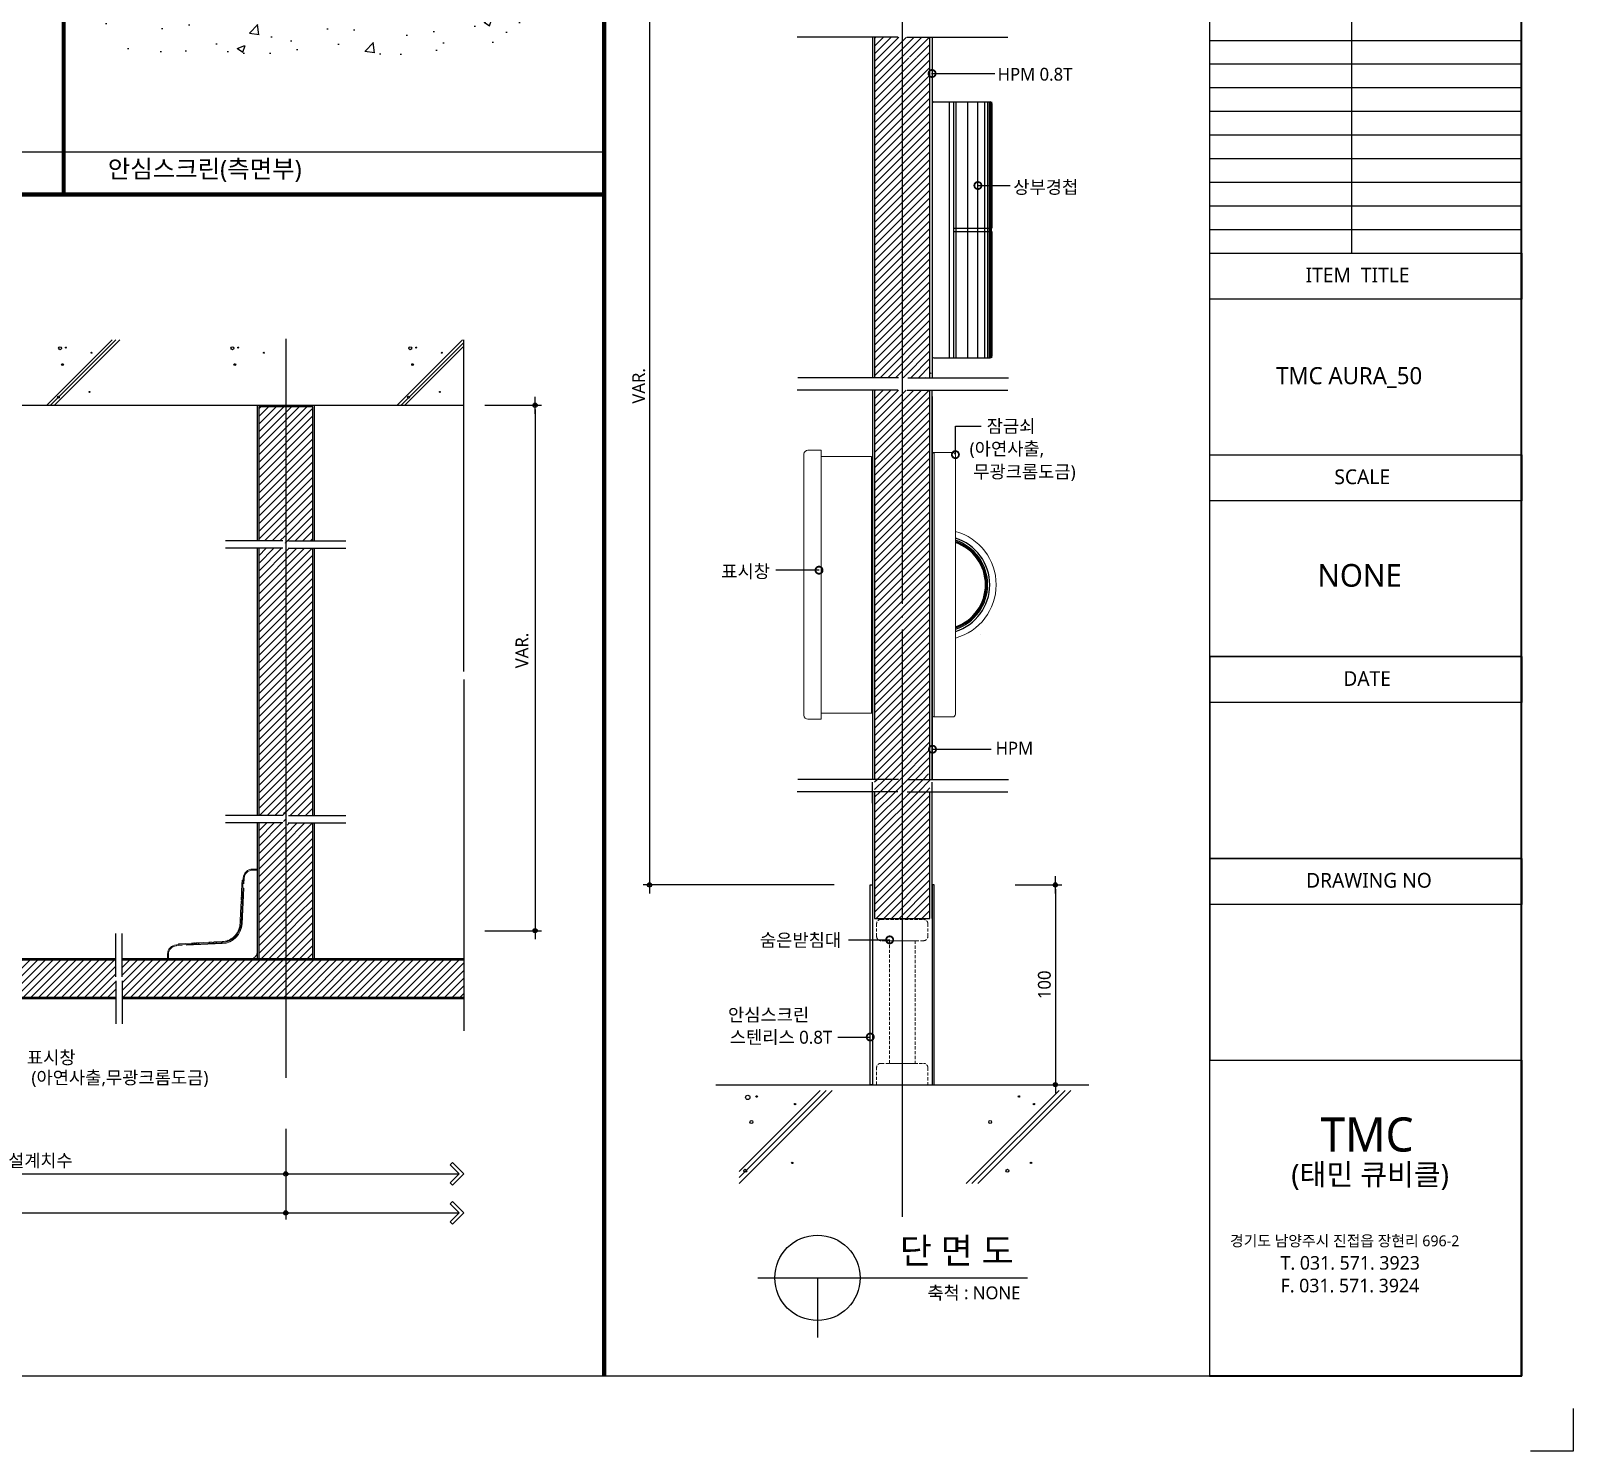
# Model space of a CAD drawing. Extents: x -256 to 8104, y -176 to 5714.
# Drawn here: x 4488 to 8104, y -176 to 3153 of the extents above; entities that cross this region are included whole.
import ezdxf
from ezdxf.enums import TextEntityAlignment as Align

# ---------------------------------------------------------------- set-up
doc = ezdxf.new("R2010")
doc.units = 0
doc.header["$LTSCALE"] = 30
doc.linetypes.add('CEN', pattern=[62, 60, -1, 0, -1])
doc.linetypes.add('HIDDEN', pattern=[0.375, 0.25, -0.125])
doc.layers.get('0').update_dxf_attribs({"linetype": 'CONTINUOUS'})
doc.layers.get('DEFPOINTS').update_dxf_attribs({"linetype": 'CONTINUOUS'})
for name, color, linetype in [('C', 2, 'CONTINUOUS'), ('curior-0Line', 252, 'CONTINUOUS'), ('DIM', 7, 'CONTINUOUS'), ('HAT', 8, 'CONTINUOUS'), ('HID', 9, 'HIDDEN'), ('TIT', 3, 'CONTINUOUS'), ('경첩', 4, 'CONTINUOUS'), ('문자', 3, 'CONTINUOUS'), ('부자재', 4, 'CONTINUOUS'), ('잠금쇠(회전형)', 4, 'CONTINUOUS'), ('중심선', 1, 'CEN'), ('치수', 1, 'CONTINUOUS'), ('판넬', 2, 'CONTINUOUS'), ('해치', 8, 'CONTINUOUS')]:
    doc.layers.add(name, color=color, linetype=linetype)
doc.styles.add('돋움', font='malgun.ttf')
doc.dimstyles.new('10', dxfattribs={"dimscale": 10, "dimtxt": 3, "dimasz": 1, "dimexe": 1.5, "dimexo": 2, "dimgap": 1, "dimtad": 1, "dimdec": 0, "dimlunit": 6, "dimtxsty": '돋움', "dimblk": 'DIMDOT', "dimcen": -1, "dimdle": 1.5, "dimclrt": 3, "dimazin": 3, "dimtfac": 1, "dimtdec": 0, "dimtix": 1, "dimtmove": 2, "dimatfit": 3, "dimldrblk": 'DIMDOT', "dimarcsym": 0})
pattern_1 = [(45, (90000, -14000), (-8.980256, 8.980256), [])]

# ---------------------------------------------------------------- blocks, each defined once
blk = doc.blocks.new('DIMDOT')
at = {"linetype": 'Continuous'}
blk.add_line((-2, 0), (2, 0), dxfattribs=at)
for radius in [0.5, 0.25]:
    blk.add_circle((0, 0), radius, dxfattribs=at)
blk = doc.blocks.new('*D1350')
at = {"layer": 'DEFPOINTS', "color": 0}
for p in [(98653.4, -13224.5), (103407.3, -13224.5), (103407.3, -13441.7)]:
    blk.add_point(p, dxfattribs=at)
at = {"layer": 'DIM', "color": 0, "lineweight": -2, "ltscale": 10}
for p, q in [((98653.4, -13244.5), (98653.4, -13456.7)), ((103407.3, -13244.5), (103407.3, -13456.7)), ((98663.4, -13441.7), (103397.3, -13441.7))]:
    blk.add_line(p, q, dxfattribs=at)
at = {"layer": 'DIM', "color": 0, "lineweight": -2, "xscale": 10, "yscale": 10, "zscale": 10, "rotation": 180}
blk.add_blockref('DIMDOT', (98653.4, -13441.7), dxfattribs=at)
at = {"layer": 'DIM', "color": 0, "lineweight": -2, "xscale": 10, "yscale": 10, "zscale": 10}
blk.add_blockref('DIMDOT', (103407.3, -13441.7), dxfattribs=at)
at = {"layer": 'DIM', "color": 3, "insert": (101030.4, -13412), "char_height": 30, "attachment_point": 5, "style": '돋움'}
blk.add_mtext('설계치수', dxfattribs=at)
blk = doc.blocks.new('*D1351')
at = {"layer": 'DEFPOINTS', "color": 0}
for p in [(102256.5, -13224.5), (103407.3, -13224.5), (103407.3, -13350.2)]:
    blk.add_point(p, dxfattribs=at)
at = {"layer": 'DIM', "color": 0, "lineweight": -2, "ltscale": 10}
for p, q in [((102256.5, -13244.5), (102256.5, -13365.2)), ((103407.3, -13244.5), (103407.3, -13365.2)), ((102266.5, -13350.2), (103397.3, -13350.2))]:
    blk.add_line(p, q, dxfattribs=at)
at = {"layer": 'DIM', "color": 0, "lineweight": -2, "xscale": 10, "yscale": 10, "zscale": 10, "rotation": 180}
blk.add_blockref('DIMDOT', (102256.5, -13350.2), dxfattribs=at)
at = {"layer": 'DIM', "color": 0, "lineweight": -2, "xscale": 10, "yscale": 10, "zscale": 10}
blk.add_blockref('DIMDOT', (103407.3, -13350.2), dxfattribs=at)
at = {"layer": 'DIM', "color": 3, "insert": (102831.9, -13320.5), "char_height": 30, "attachment_point": 5, "style": '돋움'}
blk.add_mtext('설계치수', dxfattribs=at)
blk = doc.blocks.new('*D1353')
at = {"layer": 'DEFPOINTS', "color": 0}
for p in [(103854.1, -11548.8), (103854.1, -12780.2), (103992, -12780.2)]:
    blk.add_point(p, dxfattribs=at)
at = {"layer": 'DIM', "color": 0, "lineweight": -2, "ltscale": 10}
for p, q in [((103874.1, -11548.8), (104007, -11548.8)), ((103992, -11558.8), (103992, -12770.2)), ((103874.1, -12780.2), (104007, -12780.2))]:
    blk.add_line(p, q, dxfattribs=at)
at = {"layer": 'DIM', "color": 0, "lineweight": -2, "xscale": 10, "yscale": 10, "zscale": 10}
for p, rotation in [((103992, -11548.8), 90), ((103992, -12780.2), 270)]:
    blk.add_blockref('DIMDOT', p, dxfattribs=dict(at, rotation=rotation))
at = {"layer": 'DIM', "color": 3, "insert": (103961.2, -12123.6), "char_height": 30, "attachment_point": 5, "rotation": 90, "style": '돋움'}
blk.add_mtext('VAR.', dxfattribs=at)
blk = doc.blocks.new('A$C06B31977')
for p, q in [((1.26, 11.06), (1.26, 21.17)), ((1.26, 10.11), (1.26, 0))]:
    blk.add_line(p, q)
blk = doc.blocks.new('A$C13EB2441')
for p, q in [((0.84, 7.37), (0.84, 14.11)), ((0.84, 6.74), (0.84, 0))]:
    blk.add_line(p, q)
blk = doc.blocks.new('*D1362')
at = {"layer": 'DEFPOINTS', "color": 0}
for p in [(104712.9, -10333.9), (104260.1, -12672.9), (104712.9, -12672.9)]:
    blk.add_point(p, dxfattribs=at)
at = {"layer": 'DIM', "color": 0, "lineweight": -2, "ltscale": 10}
for p, q in [((104692.9, -10333.9), (104245.1, -10333.9)), ((104260.1, -10343.9), (104260.1, -12662.9)), ((104692.9, -12672.9), (104245.1, -12672.9))]:
    blk.add_line(p, q, dxfattribs=at)
at = {"layer": 'DIM', "color": 0, "lineweight": -2, "xscale": 10, "yscale": 10, "zscale": 10}
for p, rotation in [((104260.1, -10333.9), 90), ((104260.1, -12672.9), 270)]:
    blk.add_blockref('DIMDOT', p, dxfattribs=dict(at, rotation=rotation))
at = {"layer": 'DIM', "color": 3, "insert": (104234.8, -11503.4), "char_height": 30, "attachment_point": 5, "rotation": 90, "style": '돋움'}
blk.add_mtext('VAR.', dxfattribs=at)
blk = doc.blocks.new('_DOTSMALL')
at = {"color": 0, "linetype": 'ByBlock', "const_width": 0.5}
blk.add_lwpolyline([(-0.0625, 0, 1), (0.0625, 0, 1)], format="xyb", close=True, dxfattribs=at)
blk = doc.blocks.new('A$C63EC304E')
at = {"layer": '치수', "color": 1, "xscale": 2.5, "yscale": 2.5, "zscale": 2.5, "rotation": 234.3098741996962}
blk.add_blockref('_DOTSMALL', (0.31, 0.31), dxfattribs=at)
blk = doc.blocks.new('A$C2BC9653E')
at = {"layer": '치수', "xscale": 0.3333333333333333, "yscale": 0.3333333333333333, "zscale": 0.3333333333333333}
blk.add_blockref('A$C63EC304E', (0, 0), dxfattribs=at)
blk = doc.blocks.new('A$C7FC71301')
at = {"layer": '치수', "rotation": 180}
blk.add_blockref('A$C2BC9653E', (0.208, 0.208), dxfattribs=at)
blk = doc.blocks.new('A$C4A20372B')
at = {"layer": '치수'}
blk.add_blockref('A$C7FC71301', (0, 0), dxfattribs=at)
blk = doc.blocks.new('A$C566469F5')
at = {"layer": '치수'}
blk.add_blockref('A$C4A20372B', (0, 0), dxfattribs=at)
blk = doc.blocks.new('A$C7E317CD4')
at = {"layer": '해치', "xscale": 2, "yscale": 2, "zscale": 2}
blk.add_blockref('A$C566469F5', (0, 0), dxfattribs=at)
blk = doc.blocks.new('A$C601D7F27')
at = {"layer": '치수'}
blk.add_blockref('A$C7E317CD4', (0, 0), dxfattribs=at)
blk = doc.blocks.new('A$C38802C08')
at = {"layer": '치수'}
blk.add_blockref('A$C601D7F27', (0, 0), dxfattribs=at)
blk = doc.blocks.new('*D1363')
at = {"layer": 'DEFPOINTS', "color": 0}
for p in [(105097.3, -12672.8), (105097.3, -13141.1), (105211.6, -13141.1)]:
    blk.add_point(p, dxfattribs=at)
at = {"layer": 'DIM', "color": 0, "lineweight": -2, "ltscale": 10}
for p, q in [((105117.3, -12672.8), (105226.6, -12672.8)), ((105211.6, -12682.8), (105211.6, -13131.1)), ((105117.3, -13141.1), (105226.6, -13141.1))]:
    blk.add_line(p, q, dxfattribs=at)
at = {"layer": 'DIM', "color": 0, "lineweight": -2, "xscale": 10, "yscale": 10, "zscale": 10}
for p, rotation in [((105211.6, -12672.8), 90), ((105211.6, -13141.1), 270)]:
    blk.add_blockref('DIMDOT', p, dxfattribs=dict(at, rotation=rotation))
at = {"layer": 'DIM', "color": 3, "insert": (105186, -12907), "char_height": 30, "attachment_point": 5, "rotation": 90, "style": '돋움'}
blk.add_mtext('100', dxfattribs=at)
blk = doc.blocks.new('AURA_50', base_point=(98321.5, -13824.2))
at = {"layer": 'HAT'}
h = blk.add_hatch(dxfattribs=at)
h.set_pattern_fill('ANSI31', color=256, scale=4, style=0)
h.set_pattern_definition(pattern_1)
edge = h.paths.add_edge_path()
edge.add_line((104917.6, -10734.6), (104858.2, -10734.6))
edge.add_arc((104856.1, -10734.6), 2.08, -54.3099, 0, ccw=False)
edge.add_arc((104856.1, -10734.6), 2.08, 125.6901, 305.6901, ccw=False)
edge.add_arc((104856.1, -10734.6), 2.08, 0, 125.6901, ccw=False)
edge.add_line((104858.2, -10734.6), (104917.6, -10734.6))
edge.add_line((104917.6, -10734.6), (104917.6, -10685.9))
edge.add_line((104917.6, -10685.9), (104907.3, -10685.9))
edge.add_spline(control_points=[(104904.5, -10693.7), (104905.5, -10691.1), (104906.4, -10688.4), (104907.3, -10685.9)], knot_values=[0, 0, 0, 0, 0.152076, 0.152076, 0.152076, 0.152076], degree=3, periodic=0)
edge.add_line((104907.3, -10685.9), (104852.6, -10685.9))
edge.add_line((104852.6, -10685.9), (104852.6, -11484.4))
edge.add_line((104852.6, -11484.4), (104909.3, -11484.4))
edge.add_spline(control_points=[(104909.3, -11484.4), (104912.5, -11475.7), (104915.5, -11467.8), (104917.6, -11464)], knot_values=[0.152076, 0.152076, 0.152076, 0.152076, 0.673721, 0.673721, 0.673721, 0.673721], degree=3, periodic=0)
edge.add_spline(control_points=[(104920, -11484.4), (104920.5, -11474.4), (104921.6, -11459.1), (104918.7, -11462), (104917.6, -11464)], knot_values=[0.673721, 0.673721, 0.673721, 0.673721, 1.332503, 1.60798, 1.60798, 1.60798, 1.60798], degree=3, periodic=0)
edge.add_line((104917.6, -11464), (104917.6, -10734.6))
h.paths.add_polyline_path([(104852.6, -10685.9), (104787.6, -10685.9), (104787.6, -11484.4), (104852.6, -11484.4)])
h = blk.add_hatch(dxfattribs=at)
h.set_pattern_fill('ANSI31', color=256, scale=4, style=0)
h.set_pattern_definition(pattern_1)
h.paths.add_polyline_path([(104852.6, -11970), (104787.6, -11970), (104787.6, -12425.5), (104852.6, -12425.5), (104852.6, -12316, -0.567825), (104852.6, -12312.4)])
h.paths.add_polyline_path([(104917.6, -11970), (104852.6, -11970), (104852.6, -12312.4, -0.582142), (104855.8, -12314.2), (104917.6, -12314.2)])
edge = h.paths.add_edge_path()
edge.add_line((104917.6, -12314.2), (104855.8, -12314.2))
edge.add_arc((104853.7, -12314.2), 2.08, -54.3099, 0, ccw=False)
edge.add_arc((104853.7, -12314.2), 2.08, 239.178, 305.6901, ccw=False)
edge.add_line((104852.6, -12316), (104852.6, -12425.5))
edge.add_line((104852.6, -12425.5), (104909.3, -12425.5))
edge.add_spline(control_points=[(104909.3, -12425.5), (104912.5, -12416.7), (104915.5, -12408.9), (104917.6, -12405.1)], knot_values=[0.152076, 0.152076, 0.152076, 0.152076, 0.673721, 0.673721, 0.673721, 0.673721], degree=3, periodic=0)
edge.add_line((104917.6, -12405.1), (104917.6, -12314.2))
h.paths.add_polyline_path([(104852.6, -11513.4), (104787.6, -11513.4), (104787.6, -11970), (104852.6, -11970)])
edge = h.paths.add_edge_path()
edge.add_line((104917.6, -11513.4), (104907.3, -11513.4))
edge.add_spline(control_points=[(104904.5, -11521.2), (104905.5, -11518.6), (104906.4, -11516), (104907.3, -11513.4)], knot_values=[0, 0, 0, 0, 0.152076, 0.152076, 0.152076, 0.152076], degree=3, periodic=0)
edge.add_line((104907.3, -11513.4), (104852.6, -11513.4))
edge.add_line((104852.6, -11513.4), (104852.6, -11970))
edge.add_line((104852.6, -11970), (104917.6, -11970))
edge.add_line((104917.6, -11970), (104917.6, -11513.4))
at = {"layer": 'HAT', "transparency": 33554687}
h = blk.add_hatch(dxfattribs=at)
h.set_pattern_fill('ANSI31', color=256, scale=4, style=0)
h.set_pattern_definition(pattern_1)
h.paths.add_polyline_path([(104787.6, -12425.5), (104787.6, -12454.5), (104842, -12454.5), (104852.6, -12454.5), (104852.6, -12425.5), (104844, -12425.5)])
h.paths.add_polyline_path([(104917.6, -12454.5), (104917.6, -12425.5), (104866.2, -12425.5), (104852.6, -12425.5), (104852.6, -12454.5), (104864.3, -12454.5)])
h = blk.add_hatch(dxfattribs=at)
h.set_pattern_fill('ANSI31', color=256, scale=4, style=0)
h.set_pattern_definition(pattern_1)
h.paths.add_polyline_path([(104842, -12454.5), (104787.6, -12454.5), (104787.6, -12751.3), (104852.6, -12751.3), (104852.6, -12454.5)])
h.paths.add_polyline_path([(104917.6, -12454.5), (104864.3, -12454.5), (104852.6, -12454.5), (104852.6, -12751.3), (104917.6, -12751.3)])
at = {"layer": '해치'}
h = blk.add_hatch(dxfattribs=at)
h.set_pattern_fill('AR-CONC', color=256, style=0)
h.set_pattern_definition([(50, (101538.17, -12160.01), (182.185, -15.939), [19.05, -209.55]), (355, (101538.17, -12160.01), (-35.243, 191.057), [15.24, -167.64]), (100.451, (101553.35, -12161.34), (146.943, 175.117), [16.19, -178.09]), (46.184, (101538.17, -12109.2), (271.079, -42.042), [28.575, -314.325]), (96.636, (101560.76, -12112.71), (237.404, 247.426), [24.285, -267.135]), (351.184, (101538.17, -12109.2), (237.405, 247.425), [22.86, -251.46]), (21, (101563.57, -12121.91), (151.615, -102.2655), [19.05, -209.55]), (326, (101563.57, -12121.91), (61.802, 184.188), [15.24, -167.64]), (71.4514, (101576.2, -12130.43), (213.416, 81.923), [16.19, -178.09]), (37.5, (101538.166, -12160.01), (3.0886, 84.555), [0, -165.608, 0, -170.18, 0, -168.275]), (7.5, (101538.17, -12160.01), (66.8197, 100.1806), [0, -97.028, 0, -161.798, 0, -64.135]), (327.5, (101481.524, -12160.01), (135.5906, -5.7287), [0, -63.5, 0, -198.12, 0, -262.89]), (317.5, (101456.12, -12160.01), (148.129, 25.4265), [0, -82.55, 0, -131.572, 0, -186.69])])
h.paths.add_polyline_path([(104017.7, -10726.3), (104017.7, -10623.3), (102967.6, -10623.3), (102967.6, -10726.3)])
h = blk.add_hatch(dxfattribs=at)
h.set_pattern_fill('ANSI31', color=256, scale=4, style=0)
h.set_pattern_definition([(45, (-172903.08, -69996.612), (-8.9802561, 8.9802561), [])])
edge = h.paths.add_edge_path()
edge.add_line((103407.3, -11552.2), (103344.9, -11552.2))
edge.add_line((103344.9, -11552.2), (103344, -11553.1))
edge.add_line((103344, -11553.1), (103344, -11653.5))
edge.add_line((103344, -11653.5), (103386.8, -11653.5))
edge.add_line((103386.8, -11653.5), (103386.8, -11695))
edge.add_line((103386.8, -11695), (103344, -11695))
edge.add_line((103344, -11695), (103344, -11866.7))
edge.add_line((103344, -11866.7), (103400.6, -11866.7))
edge.add_spline(control_points=[(103400.6, -11866.7), (103403.3, -11859.1), (103409.4, -11843.7), (103405.5, -11874.6), (103407, -11877.1), (103407.3, -11877.1)], knot_values=[0.456227, 0.456227, 0.456227, 0.456227, 2.847595, 6.178025, 6.737145, 6.737145, 6.737145, 6.737145], degree=3, periodic=0)
edge.add_spline(control_points=[(103407, -11876.9), (103407.1, -11873.9), (103407.1, -11871.2), (103406.6, -11870.8), (103406.5, -11870.8)], knot_values=[0.891967, 0.891967, 0.891967, 0.891967, 1.280656, 1.337888, 1.337888, 1.337888, 1.337888], degree=3, periodic=0)
edge.add_line((103407.3, -11877.1), (103407.3, -11552.2))
edge = h.paths.add_edge_path()
edge.add_line((103470.7, -11552.2), (103407.3, -11552.2))
edge.add_line((103407.3, -11552.2), (103407.3, -11877.1))
edge.add_spline(control_points=[(103407.3, -11877.1), (103408.5, -11877.4), (103410.7, -11873), (103413.4, -11866.7)], knot_values=[6.737145, 6.737145, 6.737145, 6.737145, 8.913909, 8.913909, 8.913909, 8.913909], degree=3, periodic=0)
edge.add_spline(control_points=[(103413.4, -11866.7), (103415.4, -11861.9), (103417.7, -11855.9), (103420.1, -11850)], knot_values=[8.913909, 8.913909, 8.913909, 8.913909, 10.573873, 10.573873, 10.573873, 10.573873], degree=3, periodic=0)
edge.add_line((103413.4, -11866.7), (103470.7, -11866.7))
edge.add_line((103470.7, -11866.7), (103470.7, -11695))
edge.add_line((103470.7, -11695), (103427.8, -11695))
edge.add_line((103427.8, -11695), (103427.8, -11653.5))
edge.add_line((103427.8, -11653.5), (103470.7, -11653.5))
edge.add_line((103470.7, -11653.5), (103470.7, -11552.2))
h.paths.add_polyline_path([(103470.7, -11653.5), (103427.8, -11653.5), (103427.8, -11695), (103470.7, -11695)], flags=16)
h.paths.add_polyline_path([(103386.8, -11653.5), (103344, -11653.5), (103344, -11695), (103386.8, -11695)], flags=16)
h = blk.add_hatch(dxfattribs=at)
h.set_pattern_fill('ANSI31', color=256, scale=4, style=0)
h.set_pattern_definition([(45, (103407.324, -12197.163), (-8.98026, 8.98026), [])])
h.paths.add_polyline_path([(103470.7, -11883.8), (103344, -11883.8), (103344, -12510.5), (103470.7, -12510.5)])
at = {"layer": '해치', "transparency": 33554687}
h = blk.add_hatch(dxfattribs=at)
h.set_pattern_fill('ANSI31', color=256, scale=4)
h.set_pattern_definition(pattern_1)
edge = h.paths.add_edge_path()
edge.add_spline(control_points=[(103407.3, -12538.1), (103407, -12538), (103405.9, -12536.3), (103406.8, -12526.4), (103407, -12520.7)], knot_values=[1.337888, 1.337888, 1.337888, 1.337888, 1.524261, 2.245715, 2.245715, 2.245715, 2.245715], degree=3, periodic=0)
edge.add_spline(control_points=[(103407.3, -12520.9), (103407, -12520.9), (103405.5, -12518.4), (103409.4, -12487.5), (103403.3, -12502.9), (103400.6, -12510.5)], knot_values=[0.152076, 0.152076, 0.152076, 0.152076, 0.338449, 1.448592, 2.245715, 2.245715, 2.245715, 2.245715], degree=3, periodic=0)
edge.add_spline(control_points=[(103407, -12520.7), (103407.1, -12517.7), (103407.1, -12515), (103406.6, -12514.6), (103406.5, -12514.6)], knot_values=[0.891967, 0.891967, 0.891967, 0.891967, 1.280656, 1.337888, 1.337888, 1.337888, 1.337888], degree=3, periodic=0)
edge.add_spline(control_points=[(103406.5, -12514.6), (103405.5, -12514.5), (103403.1, -12520.5), (103400.6, -12527.6)], knot_values=[0.152076, 0.152076, 0.152076, 0.152076, 0.891967, 0.891967, 0.891967, 0.891967], degree=3, periodic=0)
edge.add_spline(control_points=[(103398.9, -12532.1), (103399.5, -12530.6), (103400, -12529.1), (103400.6, -12527.6)], knot_values=[0, 0, 0, 0, 0.152076, 0.152076, 0.152076, 0.152076], degree=3, periodic=0)
edge.add_line((103400.6, -12527.6), (103344, -12527.6))
edge.add_line((103344, -12527.6), (103344, -12700.1))
edge.add_line((103344, -12700.1), (103388.7, -12700.1))
edge.add_line((103388.7, -12700.1), (103388.7, -12741.6))
edge.add_line((103388.7, -12741.6), (103344, -12741.6))
edge.add_line((103344, -12741.6), (103344, -12845.9))
edge.add_line((103344, -12845.9), (103407.3, -12845.9))
edge.add_line((103407.3, -12845.9), (103407.3, -12538.1))
h.paths.add_polyline_path([(103470.7, -12700.1), (103425.9, -12700.1), (103425.9, -12741.6), (103470.7, -12741.6)])
h.paths.add_polyline_path([(103388.7, -12700.1), (103344, -12700.1), (103344, -12741.6), (103388.7, -12741.6)], flags=16)
h = blk.add_hatch(dxfattribs=at)
h.set_pattern_fill('ANSI31', color=256, scale=4)
h.set_pattern_definition(pattern_1)
h.paths.add_polyline_path([(103470.7, -12588.6), (103407.3, -12588.6), (103407.3, -12845.9), (103470.7, -12845.9), (103470.7, -12741.6), (103425.9, -12741.6), (103425.9, -12700.1), (103470.7, -12700.1)])
edge = h.paths.add_edge_path()
edge.add_line((103470.7, -12527.6), (103413.4, -12527.6))
edge.add_spline(control_points=[(103413.4, -12527.6), (103410.7, -12533.9), (103408.5, -12538.3), (103407.3, -12538.1)], knot_values=[2.245715, 2.245715, 2.245715, 2.245715, 2.971303, 2.971303, 2.971303, 2.971303], degree=3, periodic=0)
edge.add_line((103407.3, -12538.1), (103407.3, -12588.6))
edge.add_line((103407.3, -12588.6), (103470.7, -12588.6))
edge.add_line((103470.7, -12588.6), (103470.7, -12527.6))
h = blk.add_hatch(dxfattribs=at)
h.set_pattern_fill('ANSI31', color=256, scale=4, style=0)
h.set_pattern_definition(pattern_1)
h.paths.add_polyline_path([(103023.4, -12897.5), (103023.4, -12888), (103023.4, -12849.2), (103407.3, -12849.2), (103407.3, -12935.9), (103023.4, -12935.9)])
edge = h.paths.add_edge_path()
edge.add_line((103008.8, -12897.5), (103008.8, -12888))
edge.add_line((103008.8, -12888), (103008.8, -12849.2))
edge.add_line((103008.8, -12849.2), (102376.3, -12849.2))
edge.add_line((102376.3, -12849.2), (102376.3, -12890.4))
edge.add_arc((102376.3, -12892.5), 2.08, -35.6901, 90, ccw=False)
edge.add_arc((102376.3, -12892.5), 2.08, 270, 324.3099, ccw=False)
edge.add_line((102376.3, -12894.6), (102376.3, -12935.9))
edge.add_line((102376.3, -12935.9), (103008.8, -12935.9))
edge.add_line((103008.8, -12935.9), (103008.8, -12897.5))
h.paths.add_polyline_path([(102251.5, -12849.2), (102251.5, -12935.9), (102376.3, -12935.9), (102376.3, -12894.6, -0.610943), (102374.6, -12891.3, -0.241509), (102376.3, -12890.4), (102376.3, -12849.2)])
h.paths.add_polyline_path([(103825, -12849.2), (103407.3, -12849.2), (103407.3, -12935.9), (103825, -12935.9)])
at = {"color": 8}
blk.add_line((102768.2, -10955), (104153.5, -10955), dxfattribs=at)
for p, q in [((103825, -12172.5), (103825, -11395.7)), ((98653.4, -11548.8), (103825, -11548.8)), ((103400.7, -11866.7), (103265.9, -11866.7)), ((103413.4, -11866.7), (103548.2, -11866.7)), ((103825, -12191.5), (103825, -13014.8)), ((103400.7, -12510.5), (103265.9, -12510.5)), ((103413.4, -12510.5), (103548.2, -12510.5)), ((104415.4, -13141.1), (105289.8, -13141.1))]:
    blk.add_line(p, q)
at = {"color": 2}
for p, q in [((106425.6, -13900), (106425.6, -14000)), ((106425.6, -13900), (106425.6, -14000)), ((106425.6, -13900), (106425.6, -14000)), ((106425.6, -14000), (106325.6, -14000)), ((106425.6, -14000), (106325.6, -14000)), ((106425.6, -14000), (106325.6, -14000))]:
    blk.add_line(p, q, dxfattribs=at)
for points in [[(98320.8, -8285.8), (105573.1, -8285.8), (105573.1, -13824.2), (98320.8, -13824.2)], [(98320.8, -8285.8), (105573.1, -8285.8), (105573.1, -13824.2), (98320.8, -13824.2)], [(98320.8, -8285.8), (106302.7, -8285.8), (106302.7, -13824.2), (98320.8, -13824.2)], [(104777.6, -12672.9), (104782.6, -12672.9), (104782.6, -13141.1), (104777.6, -13141.1)], [(104927.6, -12672.9), (104922.6, -12672.9), (104922.6, -13141.1), (104927.6, -13141.1)]]:
    blk.add_lwpolyline(points, close=True, dxfattribs=at)
at = {"color": 8, "const_width": 10}
for points in [[(102886.6, -11055), (102886.6, -8285.8)], [(104153.5, -13824.2), (104153.5, -8285.8)], [(98368.9, -11055), (104153.5, -11055)]]:
    blk.add_lwpolyline(points, dxfattribs=at)
at = {"layer": 'C'}
for p, q in [((104787.6, -10685.9), (104787.6, -11484.4)), ((104917.6, -11484.4), (104917.6, -10685.9)), ((104787.6, -11513.4), (104787.6, -12425.5)), ((104917.6, -12425.5), (104917.6, -11513.4)), ((104787.6, -12454.5), (104787.6, -12751.3)), ((104917.6, -12751.3), (104917.6, -12454.5)), ((104787.6, -12751.3), (104917.6, -12751.3)), ((103008.8, -12849.2), (102618.5, -12849.2)), ((103825, -12849.2), (103023.4, -12849.2)), ((102618.5, -12935.9), (103008.8, -12935.9)), ((103023.4, -12935.9), (103825, -12935.9))]:
    blk.add_line(p, q, dxfattribs=at)
at = {"layer": 'curior-0Line'}
for p, q in [((105573.1, -8285.8), (105573.1, -13823.4)), ((105905.7, -10638.3), (105905.7, -11192)), ((105573.5, -10693.7), (106305.6, -10693.7)), ((105573.5, -10749), (106305.6, -10749)), ((105573.5, -10804.4), (106305.6, -10804.4)), ((105573.5, -10859.8), (106305.6, -10859.8)), ((105573.5, -10915.2), (106305.6, -10915.2)), ((105573.5, -10970.5), (106305.6, -10970.5)), ((105573.5, -11025.9), (106305.6, -11025.9)), ((105573.5, -11081.3), (106305.6, -11081.3)), ((105573.5, -11136.7), (106305.6, -11136.7)), ((105573.5, -11192), (106305.6, -11192))]:
    blk.add_line(p, q, dxfattribs=at)
for points in [[(106305.6, -8285.8), (105573.1, -8285.8), (105573.1, -13824.2), (106305.6, -13824.2)], [(105573.5, -11192), (106305.6, -11192), (106305.6, -11299.8), (105573.5, -11299.8)], [(105573.5, -11664.9), (106305.6, -11664.9), (106305.6, -11772.7), (105573.5, -11772.7)], [(105573.5, -12610.8), (106305.6, -12610.8), (106305.6, -12137.8), (105573.5, -12137.8)], [(105573.5, -12137.8), (106305.6, -12137.8), (106305.6, -12245.6), (105573.5, -12245.6)], [(105573.5, -13083.7), (106305.6, -13083.7), (106305.6, -12610.8), (105573.5, -12610.8)], [(105573.5, -12610.8), (106305.6, -12610.8), (106305.6, -12718.5), (105573.5, -12718.5)], [(106305.6, -13823.4), (105573.8, -13823.4), (105573.8, -13083.7), (106305.6, -13083.7)]]:
    blk.add_lwpolyline(points, close=True, dxfattribs=at)
at = {"layer": 'DIM', "ltscale": 10}
for p, q in [((103792.5, -13329.1), (103798.3, -13323.4)), ((103813.6, -13350.2), (103792.5, -13329.1)), ((103825, -13350.2), (103798.3, -13323.4)), ((103407.3, -13350.2), (103813.6, -13350.2)), ((103813.6, -13350.2), (103792.5, -13371.3)), ((103792.5, -13371.3), (103798.3, -13377)), ((103825, -13350.2), (103798.3, -13377)), ((103792.5, -13420.6), (103798.3, -13414.9)), ((103825, -13441.7), (103798.3, -13414.9)), ((103407.3, -13441.7), (103813.6, -13441.7)), ((103813.6, -13441.7), (103792.5, -13420.6)), ((103813.6, -13441.7), (103792.5, -13462.7)), ((103825, -13441.7), (103798.3, -13468.4)), ((103792.5, -13462.7), (103798.3, -13468.4))]:
    blk.add_line(p, q, dxfattribs=at)
at = {"layer": 'HAT'}
for radius, start, end in [(114.6, 287.404, 72.596), (109.6, 288.2251, 71.7749), (106.6, 288.7568, 71.2432), (104.6, 289.1292, 70.8708)]:
    blk.add_arc((104943.3, -11969.4), radius, start, end, dxfattribs=at)
at = {"layer": 'HID', "lineweight": 15}
for points in [[(104802.6, -12753.7), (104902.6, -12753.7, -0.414214), (104912.6, -12763.7), (104912.6, -12793.7, -0.414214), (104902.6, -12803.7), (104802.6, -12803.7, -0.414214), (104792.6, -12793.7), (104792.6, -12763.7, -0.414214)], [(104802.6, -13091.1), (104902.6, -13091.1, -0.414214), (104912.6, -13101.1), (104912.6, -13141.1), (104792.6, -13141.1), (104792.6, -13101.1, -0.414214)]]:
    blk.add_lwpolyline(points, format="xyb", close=True, dxfattribs=at)
blk.add_lwpolyline([(104822.6, -12803.7), (104882.6, -12803.7), (104882.6, -13091.1), (104822.6, -13091.1)], close=True, dxfattribs=at)
at = {"layer": 'TIT', "color": 7}
for p, q in [((104513.9, -13593.8), (105146.6, -13593.8)), ((104654.2, -13593.8), (104654.2, -13733.8))]:
    blk.add_line(p, q, dxfattribs=at)
blk.add_circle((104653.9, -13593.8), 100, dxfattribs=at)
at = {"layer": '경첩', "color": 4, "linetype": 'Continuous', "lineweight": 15}
for p, q in [((103329.3, -12638.2), (103329.3, -12635.9)), ((103340, -12635.9), (103329.3, -12635.9)), ((103329.3, -12638.2), (103340, -12638.2)), ((103340, -12638.2), (103340, -12635.9)), ((103340, -12658.3), (103340, -12638.2)), ((103306.3, -12680.1), (103302.4, -12763.8)), ((103304.6, -12666.9), (103303.4, -12692.2)), ((103303.4, -12692.2), (103305.7, -12694.4)), ((103304.6, -12666.9), (103306.9, -12669.2)), ((103304.7, -12763.9), (103308.7, -12680.2)), ((103305.6, -12661.4), (103307.2, -12662.9)), ((103307.4, -12656.8), (103306.3, -12680.1)), ((103309.1, -12670.4), (103309.8, -12656.9)), ((103340, -12661.5), (103340, -12659.2)), ((103340, -12661.5), (103340, -12831.9)), ((103302.5, -12711.1), (103301.3, -12737.8)), ((103302.5, -12711.1), (103304.8, -12713.3)), ((103303, -12701.6), (103302.7, -12707.9)), ((103302.7, -12707.9), (103304.9, -12710.1)), ((103303, -12701.6), (103305.2, -12703.8)), ((103303.1, -12698.5), (103305.4, -12700.7)), ((103300.3, -12757.7), (103300.1, -12763.7)), ((103300.4, -12756.8), (103300.3, -12757.7)), ((103300.3, -12757.7), (103302.6, -12759.9)), ((103300.5, -12753.6), (103300.4, -12756.8)), ((103300.4, -12756.8), (103302.6, -12759)), ((103300.6, -12752.7), (103300.5, -12753.6)), ((103300.5, -12753.6), (103302.8, -12755.8)), ((103301, -12744.1), (103300.6, -12752.7)), ((103300.6, -12752.7), (103302.8, -12754.9)), ((103301, -12744.1), (103303.2, -12746.3)), ((103301.3, -12737.9), (103301.1, -12741.9)), ((103301.1, -12741.9), (103303.3, -12744.1)), ((103301.3, -12737.8), (103303.5, -12740.1)), ((103301.3, -12737.9), (103303.5, -12740.2)), ((103278.8, -12799.5), (103280.5, -12801.2)), ((103280.8, -12798.2), (103282.5, -12799.9)), ((103291, -12788.6), (103292.6, -12790.3)), ((103292.4, -12786.7), (103294, -12788.4)), ((103294.9, -12782.6), (103296.6, -12784.3)), ((103296, -12780.4), (103297.7, -12782.1)), ((103297.5, -12776.6), (103299.3, -12778.4)), ((103298.9, -12771.7), (103300.9, -12773.7)), ((103300.8, -12773.7), (103298.9, -12771.8)), ((103299.6, -12768.3), (103301.6, -12770.3)), ((103299.9, -12766.2), (103302, -12768.3)), ((103132.3, -12835.2), (103130, -12835.2)), ((103130, -12835.2), (103130, -12845.9)), ((103132.3, -12845.9), (103132.3, -12835.2)), ((103174.2, -12812.2), (103150.9, -12813.3)), ((103151, -12815.6), (103164.5, -12815)), ((103155.5, -12811.5), (103156.3, -12810.7)), ((103155.5, -12811.5), (103157, -12813)), ((103186.3, -12809.3), (103156.3, -12810.7)), ((103258, -12808.3), (103174.2, -12812.2)), ((103174.3, -12814.5), (103258.1, -12810.6)), ((103186.3, -12809.3), (103188.5, -12811.5)), ((103192.6, -12809), (103194.8, -12811.2)), ((103195.7, -12808.9), (103198, -12811.1)), ((103227.3, -12807.4), (103202, -12808.6)), ((103202, -12808.6), (103204.3, -12810.8)), ((103227.3, -12807.4), (103229.5, -12809.6)), ((103233.6, -12807.1), (103235.8, -12809.3)), ((103236.7, -12806.9), (103238.9, -12809.2)), ((103255.6, -12806), (103243, -12806.6)), ((103243, -12806.6), (103245.2, -12808.9)), ((103257.9, -12805.9), (103255.6, -12806)), ((103255.6, -12806), (103257.8, -12808.3)), ((103267.3, -12804.5), (103269.1, -12806.4)), ((103272.2, -12802.8), (103274, -12804.6)), ((103274.5, -12801.8), (103276.3, -12803.6)), ((103130, -12845.9), (103132.3, -12845.9)), ((103132.3, -12845.9), (103152.4, -12845.9)), ((103153.3, -12845.9), (103155.7, -12845.9)), ((103326, -12845.9), (103155.7, -12845.9))]:
    blk.add_line(p, q, dxfattribs=at)
at = {"layer": '경첩', "color": 4, "linetype": 'Continuous', "lineweight": 15, "flags": 128}
for points in [[(103303.4, -12692.2), (103303.4, -12693.4), (103303.3, -12694.6), (103303.3, -12695.7), (103303.2, -12696.6), (103303.2, -12697.4), (103303.2, -12698), (103303.1, -12698.3), (103303.1, -12698.5)], [(103304.8, -12662.2), (103304.8, -12663.2), (103304.7, -12664.3), (103304.7, -12665.6), (103304.6, -12666.9)], [(103304.8, -12662.2), (103305, -12662), (103305.2, -12661.8), (103305.3, -12661.7), (103305.4, -12661.6), (103305.5, -12661.5), (103305.6, -12661.4), (103305.6, -12661.4), (103305.6, -12661.4)], [(103306.3, -12680.1), (103306.4, -12680.1), (103306.5, -12680.1), (103306.7, -12680.1), (103307, -12680.1), (103307.4, -12680.1), (103307.8, -12680.2), (103308.2, -12680.2), (103308.7, -12680.2)], [(103309.8, -12656.9), (103309.3, -12656.8), (103308.9, -12656.8), (103308.5, -12656.8), (103308.1, -12656.8), (103307.8, -12656.8), (103307.6, -12656.8), (103307.5, -12656.8), (103307.4, -12656.8)], [(103301.1, -12741.9), (103301.1, -12742.6), (103301, -12743.3), (103301, -12744.1)], [(103301.3, -12737.8), (103301.3, -12737.9), (103301.3, -12737.9)], [(103302.4, -12763.8), (103302.4, -12763.8), (103302.6, -12763.8), (103302.8, -12763.9), (103303.1, -12763.9), (103303.4, -12763.9), (103303.8, -12763.9), (103304.3, -12763.9), (103304.7, -12763.9)], [(103298.9, -12771.7), (103298.9, -12771.7), (103298.9, -12771.7)], [(103299.9, -12766.2), (103299.7, -12767.7), (103299.6, -12768.3)], [(103151, -12815.6), (103151, -12815.2), (103151, -12814.7), (103150.9, -12814.3), (103150.9, -12814), (103150.9, -12813.7), (103150.9, -12813.5), (103150.9, -12813.3), (103150.9, -12813.3)], [(103174.2, -12812.2), (103174.2, -12812.2), (103174.2, -12812.4), (103174.2, -12812.6), (103174.3, -12812.9), (103174.3, -12813.2), (103174.3, -12813.6), (103174.3, -12814.1), (103174.3, -12814.5)], [(103192.6, -12809), (103192.5, -12809), (103192.1, -12809), (103191.5, -12809.1), (103190.7, -12809.1), (103189.8, -12809.1), (103188.7, -12809.2), (103187.5, -12809.2), (103186.3, -12809.3)], [(103202, -12808.6), (103201, -12808.6), (103199.9, -12808.7), (103198.9, -12808.7), (103198, -12808.7), (103197.2, -12808.8), (103196.6, -12808.8), (103196.1, -12808.8), (103195.8, -12808.8), (103195.7, -12808.9)], [(103233.6, -12807.1), (103233.4, -12807.1), (103233.1, -12807.1), (103232.5, -12807.1), (103231.7, -12807.2), (103230.8, -12807.2), (103229.7, -12807.3), (103228.5, -12807.3), (103227.3, -12807.4)], [(103243, -12806.6), (103241.8, -12806.7), (103240.6, -12806.7), (103239.5, -12806.8), (103238.6, -12806.8), (103237.8, -12806.9), (103237.2, -12806.9), (103236.8, -12806.9), (103236.7, -12806.9)], [(103258, -12808.3), (103258, -12808.3), (103258, -12808.4), (103258, -12808.6), (103258, -12808.9), (103258, -12809.3), (103258, -12809.7), (103258.1, -12810.1), (103258.1, -12810.6)]]:
    blk.add_lwpolyline(points, dxfattribs=at)
at = {"layer": '경첩', "color": 4, "linetype": 'Continuous', "lineweight": 15}
for centre, radius, start, end in [((103329.3, -12657.8), 21.9, 90, 177.3017), ((103329.3, -12657.8), 19.6, 90, 177.3017), ((103255.8, -12761.6), 46.7, 272.6983, 357.3017), ((103255.8, -12761.6), 49, 272.6983, 357.3017), ((103255.8, -12761.6), 44.3, 354.0912, 357.3017), ((103255.8, -12761.6), 44.3, 294.9948, 301.2998), ((103255.8, -12761.7), 44.3, 301.2991, 304.3858), ((103255.8, -12761.6), 44.3, 304.3849, 322.5608), ((103255.8, -12761.6), 44.3, 322.5612, 325.6145), ((103255.8, -12761.6), 44.3, 325.6151, 331.8264), ((103255.8, -12761.6), 44.3, 335.0052, 340.234), ((103255.8, -12761.6), 44.3, 340.234, 346.7569), ((103255.8, -12761.6), 44.3, 346.8377, 351.3944), ((103151.9, -12835.2), 21.9, 92.6983, 180), ((103151.9, -12835.2), 19.6, 92.6983, 180), ((103255.8, -12761.6), 44.3, 272.6983, 285), ((103255.8, -12761.6), 44.3, 284.9998, 291.7506), ((103326, -12831.9), 14, 270, 0)]:
    blk.add_arc(centre, radius, start, end, dxfattribs=at)
at = {"layer": '부자재'}
for p, q in [((104922.6, -10841.8), (104922.6, -11433.8)), ((104926.6, -10837.8), (105058.6, -10837.8)), ((104962.6, -10837.8), (104962.6, -11437.8)), ((104972.7, -10837.8), (104972.7, -11437.8)), ((105062.6, -10841.8), (105062.6, -11133.8)), ((104972.7, -11133.8), (105062.6, -11133.8)), ((105061.4, -11133.8), (105061.4, -11141.8)), ((104972.7, -11141.8), (105062.6, -11141.8)), ((105062.6, -11141.8), (105062.6, -11433.8)), ((104926.6, -11437.8), (105058.6, -11437.8))]:
    blk.add_line(p, q, dxfattribs=at)
for centre, start, end in [((104926.6, -10841.8), 90, 180), ((105058.6, -10841.8), 0, 90), ((104926.6, -11433.8), 180, 270), ((105058.6, -11433.8), 270, 0)]:
    blk.add_arc(centre, 4, start, end, dxfattribs=at)
at = {"layer": '잠금쇠(회전형)', "linetype": 'Continuous', "lineweight": 15}
for p, q in [((104621.7, -11663.5), (104621.7, -12275.4)), ((104631.7, -11654.4), (104662.6, -11654.4)), ((104662.6, -11654.4), (104662.6, -12284.4)), ((104780.7, -11668.7), (104662.6, -11668.7)), ((104780.7, -11668.7), (104780.7, -12270.2)), ((104782.6, -12267.4), (104782.6, -11671.5)), ((104922.6, -11664.4), (104922.6, -12279.4)), ((104927.6, -11659.4), (104970.6, -11659.4)), ((104927.6, -12279.4), (104927.6, -11659.4)), ((104977.6, -11666.4), (104977.6, -12272.4)), ((105036.4, -12085.9), (105036.4, -12085.9)), ((104662.6, -12284.4), (104631.7, -12284.4)), ((104780.7, -12270.2), (104662.6, -12270.2)), ((104970.6, -12279.4), (104927.6, -12279.4))]:
    blk.add_line(p, q, dxfattribs=at)
for centre, radius, start, end in [((104631.7, -11664.4), 10, 90, 174.5584), ((104779.6, -11671.5), 3, 0, 69.2996), ((104927.6, -11664.4), 5, 90, 180), ((104970.6, -11666.4), 7, 0, 90), ((104943.3, -11969.4), 129.6, 285.3368, 74.6632), ((104631.7, -12274.4), 10, 185.4416, 270), ((104779.6, -12267.4), 3, 290.7004, 0), ((104927.6, -12274.4), 5, 180, 270), ((104970.6, -12272.4), 7, 270, 0)]:
    blk.add_arc(centre, radius, start, end, dxfattribs=at)
at = {"layer": '중심선'}
for p, q in [((104852.6, -10214.3), (104852.6, -13450.5)), ((103407.3, -11393.4), (103407.3, -13125.3))]:
    blk.add_line(p, q, dxfattribs=at)
at = {"layer": '치수'}
for p, q in [((104921.6, -10771.3), (105069.7, -10771.3)), ((105029.1, -11033.8), (105105.6, -11033.8)), ((104977.3, -11664.5), (104977.3, -11597.7)), ((104977.3, -11597.7), (105037.6, -11597.7)), ((104657.6, -11935.3), (104556.2, -11935.3)), ((104922.6, -12355), (105060.9, -12355)), ((104726.8, -12801.3), (104823.2, -12801.7)), ((104701.6, -13029.5), (104777.6, -13029.5))]:
    blk.add_line(p, q, dxfattribs=at)
at = {"layer": '판넬', "color": 1}
for p, q in [((104782.6, -10685.9), (104782.6, -11484.4)), ((104922.6, -10685.9), (104922.6, -11484.4)), ((104782.6, -10718.1), (104782.6, -11438.1)), ((104922.6, -10718.1), (104922.6, -11438.1)), ((104782.6, -11513.4), (104782.6, -12425.5)), ((104922.6, -12425.5), (104922.6, -11513.4)), ((104922.6, -11528.3), (104922.6, -12425.5)), ((103340, -11548.8), (103340, -11866.7)), ((103474.7, -11866.7), (103474.7, -11548.8)), ((103340, -11883.8), (103340, -12199.5)), ((103474.7, -12199.5), (103474.7, -11883.8)), ((103340, -12199.5), (103340, -12510.5)), ((103474.7, -12510.5), (103474.7, -12199.5)), ((104782.6, -12481.5), (104782.6, -12432.2)), ((104922.6, -12481.5), (104922.6, -12432.2)), ((104782.6, -12454.5), (104782.6, -12751.3)), ((104922.6, -12751.3), (104922.6, -12454.5)), ((103340, -12527.6), (103340, -12845.9)), ((103474.7, -12845.9), (103474.7, -12527.6)), ((103008.8, -12845.9), (102618.5, -12845.9)), ((103825, -12845.9), (103023.4, -12845.9)), ((102618.5, -12939.2), (103008.8, -12939.2)), ((103023.4, -12939.2), (103825, -12939.2))]:
    blk.add_line(p, q, dxfattribs=at)
at = {"layer": '판넬'}
for p, q in [((103344, -11552.2), (103344, -11866.7)), ((103470.7, -11552.2), (103344, -11552.2)), ((103470.7, -11866.7), (103470.7, -11552.2)), ((103344, -11883.8), (103344, -12199.5)), ((103470.7, -12199.5), (103470.7, -11883.8)), ((103344, -12199.5), (103344, -12510.5)), ((103470.7, -12510.5), (103470.7, -12199.5)), ((103344, -12527.6), (103344, -12845.9)), ((103470.7, -12845.9), (103470.7, -12527.6))]:
    blk.add_line(p, q, dxfattribs=at)
at = {"layer": '해치'}
for p, q in [((104978.8, -11437.8), (104978.8, -10837.8)), ((105006.7, -11437.8), (105006.7, -10837.8)), ((105029.5, -11437.8), (105029.5, -10837.8)), ((105046.2, -11437.8), (105046.2, -10837.8)), ((105053.7, -11437.8), (105053.7, -10837.8)), ((105057.5, -11437.8), (105057.5, -10837.8)), ((105060.1, -11437.8), (105060.1, -10837.8)), ((105061.6, -11437.8), (105061.6, -10837.8)), ((105062.1, -11133.8), (105062.1, -10837.8)), ((105062.4, -11133.8), (105062.4, -10837.8)), ((105062.1, -11437.8), (105062.1, -11141.8)), ((105062.4, -11437.8), (105062.4, -11141.8)), ((102847.2, -11548.8), (103000.3, -11395.7)), ((102864.8, -11548.8), (103018, -11395.7)), ((103668.8, -11548.8), (103821.9, -11395.7)), ((103686.4, -11548.8), (103825, -11410.2)), ((104470.2, -13344.8), (104660.4, -13154.5)), ((104470.2, -13372.6), (104688.2, -13154.5)), ((105002.3, -13372.6), (105220.3, -13154.5)), ((105030.1, -13372.6), (105248.2, -13154.5))]:
    blk.add_line(p, q, dxfattribs=at)
at = {"layer": '해치', "color": 2}
for p, q in [((102856, -11548.8), (103009.1, -11395.7)), ((103677.6, -11548.8), (103825, -11401.4)), ((104470.2, -13358.7), (104674.3, -13154.5)), ((105016.2, -13372.6), (105234.3, -13154.5))]:
    blk.add_line(p, q, dxfattribs=at)
at = {"layer": '해치'}
for centre, radius in [((102878.1, -11415.3), 3.36), ((102892, -11413.7), 1.12), ((102952, -11425.6), 1.12), ((103282.1, -11415.3), 3.36), ((103296, -11413.7), 1.12), ((103356, -11425.6), 1.12), ((103699.2, -11415.3), 3.36), ((103713.1, -11413.7), 1.12), ((103773.1, -11425.6), 1.12), ((102883.7, -11453.6), 2.24), ((103287.7, -11453.6), 2.24), ((103704.8, -11453.6), 2.24), ((102874.1, -11529.7), 2.24), ((102947.5, -11517.4), 1.12), ((103695.2, -11529.7), 2.24), ((103768.6, -11517.4), 1.12), ((104490.6, -13171.1), 5.04), ((104511.4, -13168.8), 1.68), ((104601.4, -13186.7), 1.68), ((105126.1, -13168.8), 1.68), ((105161.3, -13186.7), 1.68), ((104499, -13228.6), 3.36), ((105058.9, -13228.6), 3.36), ((104484.6, -13342.7), 3.36), ((104594.7, -13324.3), 1.68), ((105099.2, -13342.7), 3.36), ((105154.6, -13324.3), 1.68)]:
    blk.add_circle(centre, radius, dxfattribs=at)
at = {"rotation": 270}
for p, xscale, yscale, zscale in [((104606.1, -10656.6), 35, 35, 35), ((104608.1, -11455.1), 35, 35, 35), ((104606.1, -11484.1), 35, 35, 35), ((103265.9, -11867.1), 20, 20, 20), ((104608.1, -12396.2), 35, 35, 35), ((104606.1, -12425.2), 35, 35, 35), ((103265.9, -12510.9), 20, 20, 20)]:
    blk.add_blockref('A$C13EB2441', p, dxfattribs=dict(at, xscale=xscale, yscale=yscale, zscale=zscale))
at = {"xscale": 10, "yscale": 10, "zscale": 10}
for p in [(102996.2, -12998.6), (103010.9, -12998.6)]:
    blk.add_blockref('A$C06B31977', p, dxfattribs=at)
at = {"layer": '해치', "xscale": -20, "yscale": 20, "zscale": 20, "rotation": 180}
for p in [(104918.4, -10767.1), (105025.9, -11029.6), (104919.4, -12350.8)]:
    blk.add_blockref('A$C38802C08', p, dxfattribs=at)
at = {"layer": '해치', "yscale": 20, "zscale": 20}
for p, xscale in [((104981.5, -11668.7), -20), ((104661.8, -11939.5), -20), ((104819, -12805.9), 20), ((104773.4, -13033.6), 20)]:
    blk.add_blockref('A$C38802C08', p, dxfattribs=dict(at, xscale=xscale))
at = {"layer": 'curior-0Line', "color": 8, "char_height": 34.554, "attachment_point": 1}
for s, insert, width in [('{\\fMalgun Gothic|b0|i0|c129|p50;\\C0;ITEM  TITLE}', (105798.5, -11226.2), 397.448), ('{\\fMalgun Gothic|b0|i0|c129|p50;\\C0;SCALE}', (105865.8, -11699.1), 191.895), ('{\\fMalgun Gothic|b0|i0|c129|p50;\\C0;DATE}', (105886.8, -12172), 397.448), ('{\\fMalgun Gothic|b0|i0|c129|p50;\\C0;DRAWING NO}', (105799.5, -12644.9), 453.028)]:
    blk.add_mtext(s, dxfattribs=dict(at, insert=insert, width=width))
at = {"layer": 'curior-0Line', "color": 3, "width": 510.128, "attachment_point": 1}
for s, insert, char_height in [('{\\f맑은 고딕|c129|p50;TMC AURA_50}', (105729.2, -11459.4), 40), ('{\\f맑은 고딕|c129|p50;\\C3;NONE\\C0;}', (105826.1, -11920.9), 53.161)]:
    blk.add_mtext(s, dxfattribs=dict(at, insert=insert, char_height=char_height))
at = {"layer": 'TIT', "style": '돋움'}
for s, height, p in [('안심스크린(측면부)', 42, (103444.5, -11015.9)), ('(태민 큐비클)', 50, (106134.5, -13376.7)), ('단 면 도', 60, (105113.7, -13560.2))]:
    blk.add_text(s, height=height, dxfattribs=at).set_placement(p, align=Align.RIGHT)
blk.add_text('축척 : NONE', height=30, dxfattribs=at).set_placement((104912, -13644))
at = {"layer": '문자', "style": '돋움'}
for s, p in [('HPM 0.8T', (105076.5, -10788)), ('HPM', (105071.6, -12367.4))]:
    blk.add_text(s, height=30, dxfattribs=at).set_placement(p)
for s, height, p in [('상부경첩', 30.34, (105189.2, -11037.3)), ('잠금쇠', 30.34, (105107.7, -11597.5)), ('무광크롬도금)', 30.34, (105139.1, -11705.9)), ('표시창', 30.34, (104485.5, -11937.7)), ('숨은받침대', 30.34, (104614.1, -12801.8)), ('안심스크린', 30.34, (104539.3, -12976.8)), ('스텐리스 0.8T', 30.34, (104568.5, -13029.6)), ('표시창', 30.34, (102857.4, -13077.1)), ('(아연사출,무광크롬도금)', 30.337, (103018.5, -13125.9))]:
    blk.add_text(s, height=height, dxfattribs=at).set_placement(p, align=Align.MIDDLE)
at = {"layer": '문자', "color": 3, "style": '돋움'}
blk.add_text('(아연사출,', height=30.34, dxfattribs=at).set_placement((105098.1, -11651.9), align=Align.MIDDLE)
blk.add_text('TMC', height=80, dxfattribs=at).set_placement((106051.5, -13297.8), align=Align.RIGHT)
at = {"layer": '문자', "color": 3, "insert": (105621.2, -13494.4), "char_height": 25.517, "width": 722.929, "attachment_point": 1}
blk.add_mtext('{\\f맑은 고딕|c129|p50;\\C256;경기도 남양주시 진접읍 장현리 696-2}', dxfattribs=at)
at = {"layer": '문자', "insert": (105729, -13542.7), "char_height": 31.896, "width": 581.466, "attachment_point": 1}
blk.add_mtext('{\\f맑은 고딕|c129|p50;\\C0; \\C256;T. 031. 571. 3923\\f굴림|c129|p50;       \\P\\f맑은 고딕|c129|p50; F. 031. 571. 3924\\C0;}', dxfattribs=at)
at = {"layer": 'DIM', "ltscale": 10}
for base, p1, p2, text, picture, middle in [((104260.1, -12672.9), (104712.9, -10333.9), (104712.9, -12672.9), 'VAR.', '*D1362', (104234.8, -11503.4)), ((105211.6, -13141.1), (105097.3, -12672.8), (105097.3, -13141.1), '100', '*D1363', (105186, -12907))]:
    dim = blk.add_linear_dim(base=base, p1=p1, p2=p2, angle=90, text=text, dimstyle='10', override={"dimtxsty": '돋움'}, dxfattribs=at)
    dim.commit()
    dim.dimension.update_dxf_attribs({"geometry": picture, "text_midpoint": middle})
dim = blk.add_linear_dim(base=(103992, -12780.2), p1=(103854.1, -11548.8), p2=(103854.1, -12780.2), angle=90, text='VAR.', dimstyle='10', override={"dimtxsty": '돋움'}, dxfattribs=at)
dim.commit()
dim.dimension.update_dxf_attribs({"geometry": '*D1353', "text_midpoint": (103961.2, -12123.6), "dimtype": 160})
for base, p1, picture, middle in [((103407.3, -13441.7), (98653.4, -13224.5), '*D1350', (101030.4, -13412)), ((103407.3, -13350.2), (102256.5, -13224.5), '*D1351', (102831.9, -13320.5))]:
    dim = blk.add_linear_dim(base=base, p1=p1, p2=(103407.3, -13224.5), text='설계치수', dimstyle='10', override={"dimtxsty": '돋움'}, dxfattribs=at)
    dim.commit()
    dim.dimension.update_dxf_attribs({"geometry": picture, "text_midpoint": middle})

msp = doc.modelspace()

# ---------------------------------------------------------------- block references
msp.add_blockref('AURA_50', (0, 0))

doc.saveas('drawing.dxf')
